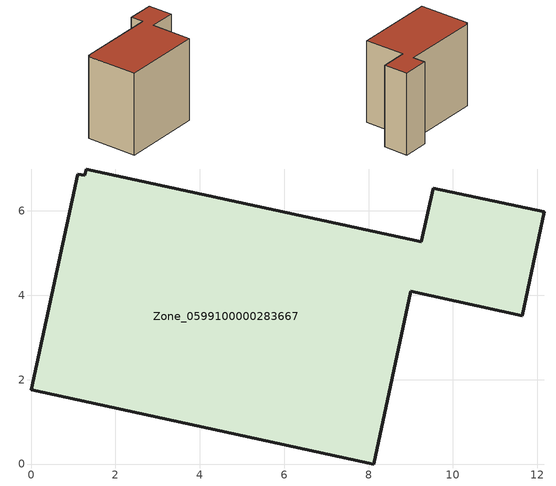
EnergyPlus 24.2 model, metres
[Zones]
Zone_0599100000283667
 floor ground (C_G): 0,1.76 1.1,6.87 1.28,6.84 1.31,6.99 9.25,5.27 9.53,6.54 12.17,5.98 11.64,3.52 9,4.09 8.12,0 z0
 wall outside (C_F): 11.64,3.52 12.17,5.98 9.53,6.54 9.25,5.27 1.31,6.99 1.28,6.84 1.1,6.87 0,1.76 8.12,0 9,4.09 11.64,3.52 z0:8.52
 roof outside (C_R): 1.1,6.87 0,1.76 8.12,0 9,4.09 11.64,3.52 12.17,5.98 9.53,6.54 9.25,5.27 1.31,6.99 1.28,6.84 z8.52
[BUILDING]
Pand.0599100000283667: North Axis=0; Terrain=City; Loads Convergence Tolerance Value=0.04; Temperature Convergence Tolerance Value=0.4; Solar Distribution=FullExterior; Maximum Number of Warmup Days=25; Minimum Number of Warmup Days=1
[Site:Location]
Rotterdam.The.Hague.AP_ZH_NLD Design_Conditions: Latitude=51.96; Longitude=4.45; Time Zone=1; Elevation=-4.5
[SITE:GROUNDTEMPERATURE:BUILDINGSURFACE]
18, 18, 18, 18, 18, 18, 18, 18, 18, 18, 18, 18
[MATERIAL] Thermal Absorptance=0.9; Solar Absorptance=0.7; Visible Absorptance=0.7
Name | Roughness | Thickness | Conductivity | Density | Specific Heat
G.TI.1975-1991 | MediumSmooth | 0.15 | 0.288461 | 540 | 1210
F.TI.1975-1991 | Rough | 0.3 | 0.230769 | 1920 | 840
R.TI.1975-1991 | MediumRough | 0.2 | 0.153846 | 1500 | 1000
[CONSTRUCTION]
C_G: G.TI.1975-1991
C_F: F.TI.1975-1991
C_R: R.TI.1975-1991
[ZONE]
Zone_0599100000283667: Type=1; Multiplier=1; Ceiling Height=Autocalculate; Volume=Autocalculate; Floor Area=autocalculate; Part of Total Floor Area=Yes
[ZONEINFILTRATION:DESIGNFLOWRATE]
Infil_Zone_0599100000283667: Zone or ZoneList or Space or SpaceList=Zone_0599100000283667; Schedule=AlwaysOn; Design Flow Rate Calculation Method=Flow/Area; Flow Rate per Floor Area=0.003; Constant Term Coefficient=1; Temperature Term Coefficient=0; Velocity Term Coefficient=0; Velocity Squared Term Coefficient=0
[HVACTEMPLATE:ZONE:IDEALLOADSAIRSYSTEM]
Zone_0599100000283667: Maximum Heating Supply Air Temperature=50; Minimum Cooling Supply Air Temperature=13; Maximum Heating Supply Air Humidity Ratio=0.0156; Minimum Cooling Supply Air Humidity Ratio=0.0077; Heating Limit=NoLimit; Cooling Limit=NoLimit; Dehumidification Control Type=ConstantSensibleHeatRatio; Cooling Sensible Heat Ratio=0.7; Dehumidification Setpoint=60; Humidification Control Type=None; Humidification Setpoint=30; Outdoor Air Method=None; Outdoor Air Flow Rate per Person=0.00944; Outdoor Air Flow Rate per Zone Floor Area=0; Outdoor Air Flow Rate per Zone=0; Demand Controlled Ventilation Type=None; Outdoor Air Economizer Type=NoEconomizer; Heat Recovery Type=None; Sensible Heat Recovery Effectiveness=0.7; Latent Heat Recovery Effectiveness=0.65
[ZONECONTROL:THERMOSTAT]
ThermostatControl_Zone_0599100000283667: Zone or ZoneList=Zone_0599100000283667; Control Type Schedule=DualSetpointControlType; Control 1=Thermostat_Zone_0599100000283667; Temperature Difference Between Cutout And Setpoint=0
[THERMOSTATSETPOINT:DUALSETPOINT]
Thermostat_Zone_0599100000283667: Heating Setpoint Temperature Schedule=HeatingSetpoint_Zone_0599100000283667; Cooling Setpoint Temperature Schedule=CoolingSetpoint_Zone_0599100000283667
[SCHEDULE:COMPACT]
HeatingSetpoint_Zone_0599100000283667: Through: 12/31, For: AllDays, Until: 24:00, 21
CoolingSetpoint_Zone_0599100000283667: Through: 12/31, For: AllDays, Until: 24:00, 24
DualSetpointControlType: Through: 12/31, For: AllDays, Until: 24:00, 4
AlwaysOn: Through: 12/31, For: AllDays, Until: 24:00, 1
